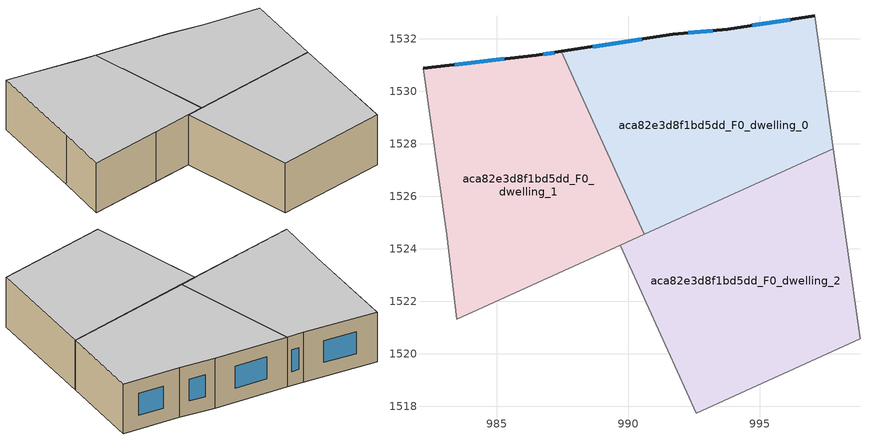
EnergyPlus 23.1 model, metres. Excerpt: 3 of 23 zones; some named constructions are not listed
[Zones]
aca82e3d8f1bd5dd_F0_dwelling_0
 floor ground (EU_floor_Construction): 997.1,1532.87 997.81,1527.81 990.6,1524.55 987.45,1531.51 991.69,1532.17 993.8,1532.36 z0
 wall outside (EU_wall_Construction): 997.1,1532.87 993.8,1532.36 991.69,1532.17 987.45,1531.51 z0:3
 wall adiabatic (EU_wall_Construction): 997.81,1527.81 997.1,1532.87 z0:3
 wall to aca82e3d8f1bd5dd_F0_dwelling_1 (EU_wall_Construction): 987.45,1531.51 990.6,1524.55 z0:3
 wall to aca82e3d8f1bd5dd_F0_dwelling_2 (EU_wall_Construction): 990.6,1524.55 997.81,1527.81 z0:3
 window (EU_Window_Construction): 996.17,1532.72 994.72,1532.5 / 990.5,1531.98 988.64,1531.7 / 993.21,1532.31 992.28,1532.22 z0.84:2.16
 ceiling to aca82e3d8f1bd5dd_F1_dwelling_0 (EU_floor_Construction): 997.81,1527.81 997.1,1532.87 993.8,1532.36 991.69,1532.17 987.45,1531.51 990.6,1524.55 z3
aca82e3d8f1bd5dd_F0_dwelling_1
 floor ground (EU_floor_Construction): 987.45,1531.51 990.6,1524.55 983.47,1521.32 983.09,1524.56 982.19,1530.87 986.49,1531.37 z0
 wall outside (EU_wall_Construction): 987.45,1531.51 986.49,1531.37 982.19,1530.87 z0:3
 wall adiabatic (EU_wall_Construction): 982.19,1530.87 983.09,1524.56 983.47,1521.32 z0:3
 wall to aca82e3d8f1bd5dd_F0_dwelling_4 (EU_wall_Construction): 983.47,1521.32 987.55,1523.16 z0:3
 wall to aca82e3d8f1bd5dd_F0_dwelling_3 (EU_wall_Construction): 987.55,1523.16 989.7,1524.14 z0:3
 wall to aca82e3d8f1bd5dd_F0_dwelling_2 (EU_wall_Construction): 989.7,1524.14 990.61,1524.55 z0:3
 window (EU_Window_Construction): 987.18,1531.47 986.76,1531.41 / 985.28,1531.23 983.39,1531.01 z0.84:2.16
 ceiling to aca82e3d8f1bd5dd_F1_dwelling_1 (EU_floor_Construction): 990.6,1524.55 987.45,1531.51 986.49,1531.37 982.19,1530.87 983.09,1524.56 983.47,1521.32 z3
aca82e3d8f1bd5dd_F0_dwelling_2
 floor ground (EU_floor_Construction): 997.81,1527.81 998.82,1520.57 992.59,1517.75 989.7,1524.14 z0
 wall to aca82e3d8f1bd5dd_F0_dwelling_3 (EU_wall_Construction): 989.7,1524.14 992.59,1517.75 998.82,1520.57 z0:3
 wall adiabatic (EU_wall_Construction): 998.82,1520.57 997.81,1527.81 z0:3
 ceiling to aca82e3d8f1bd5dd_F1_dwelling_2 (EU_floor_Construction): 998.82,1520.57 997.81,1527.81 989.7,1524.14 992.59,1517.75 z3
[SCHEDULE:FILE] Column Number=1; Rows to Skip at Top=0; Number of Hours of Data=8760; Column Separator=Comma; Interpolate to Timestep=No; Minutes per Item=60; Adjust Schedule for Daylight Savings=Yes
Name | File
EU_Step8_GainSchedule_aca82e3d8f1bd5dd_F1_dwelling_1_f000 | ../../schedules/aca82e3d8f1bd5dd/aca82e3d8f1bd5dd_F1_dwelling_1_f000_gain.csv
EU_Step8_GainSchedule_aca82e3d8f1bd5dd_F1_dwelling_2_f000 | ../../schedules/aca82e3d8f1bd5dd/aca82e3d8f1bd5dd_F1_dwelling_2_f000_gain.csv
EU_Step8_GainSchedule_aca82e3d8f1bd5dd_F1_dwelling_3_f000 | ../../schedules/aca82e3d8f1bd5dd/aca82e3d8f1bd5dd_F1_dwelling_3_f000_gain.csv
EU_Step8_GainSchedule_aca82e3d8f1bd5dd_F1_dwelling_4_f000 | ../../schedules/aca82e3d8f1bd5dd/aca82e3d8f1bd5dd_F1_dwelling_4_f000_gain.csv
EU_Step8_GainSchedule_aca82e3d8f1bd5dd_F2_dwelling_0_f000 | ../../schedules/aca82e3d8f1bd5dd/aca82e3d8f1bd5dd_F2_dwelling_0_f000_gain.csv
EU_Step8_GainSchedule_aca82e3d8f1bd5dd_F2_dwelling_1_f000 | ../../schedules/aca82e3d8f1bd5dd/aca82e3d8f1bd5dd_F2_dwelling_1_f000_gain.csv
EU_Step8_GainSchedule_aca82e3d8f1bd5dd_F2_dwelling_2_f000 | ../../schedules/aca82e3d8f1bd5dd/aca82e3d8f1bd5dd_F2_dwelling_2_f000_gain.csv
EU_Step8_GainSchedule_aca82e3d8f1bd5dd_F2_dwelling_3_f000 | ../../schedules/aca82e3d8f1bd5dd/aca82e3d8f1bd5dd_F2_dwelling_3_f000_gain.csv
EU_Step8_GainSchedule_aca82e3d8f1bd5dd_F2_dwelling_4_f000 | ../../schedules/aca82e3d8f1bd5dd/aca82e3d8f1bd5dd_F2_dwelling_4_f000_gain.csv
EU_Step8_GainSchedule_aca82e3d8f1bd5dd_F3_dwelling_0_f000 | ../../schedules/aca82e3d8f1bd5dd/aca82e3d8f1bd5dd_F3_dwelling_0_f000_gain.csv
EU_Step8_GainSchedule_aca82e3d8f1bd5dd_F3_dwelling_1_f000 | ../../schedules/aca82e3d8f1bd5dd/aca82e3d8f1bd5dd_F3_dwelling_1_f000_gain.csv
EU_Step8_GainSchedule_aca82e3d8f1bd5dd_F3_dwelling_2_f000 | ../../schedules/aca82e3d8f1bd5dd/aca82e3d8f1bd5dd_F3_dwelling_2_f000_gain.csv
EU_Step8_GainSchedule_aca82e3d8f1bd5dd_F3_dwelling_3_f000 | ../../schedules/aca82e3d8f1bd5dd/aca82e3d8f1bd5dd_F3_dwelling_3_f000_gain.csv
